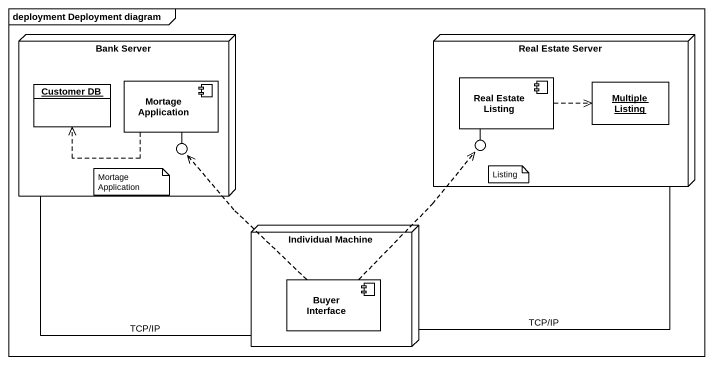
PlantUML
@startuml
mainframe deployment Deployment diagram
allowmixing
hide circle
hide empty members
node "Bank Server" as Bank_Server {
  object "Customer DB" as Customer_DB
  component "Mortage Application" as Mortage_Application
}
node "Real Estate Server" as Real_Estate_Server {
  component "Real Estate Listing" as Real_Estate_Listing
  object "Multiple Listing" as Multiple_Listing
}
() " " as lollipop1
() " " as lollipop2
node "Individual Machine" as Individual_Machine {
  component "Buyer Interface" as Buyer_Interface
}
Mortage_Application -- lollipop1
Real_Estate_Listing -- lollipop2
Bank_Server -- Individual_Machine : TCP/IP
Mortage_Application .left.> Customer_DB
Real_Estate_Listing .right.> Multiple_Listing
Individual_Machine -up- Real_Estate_Server : TCP/IP
Buyer_Interface .up.> lollipop1
Buyer_Interface .up.> lollipop2
note as N1
  Mortage Application
end note
note as N2
  Listing
end note
@enduml
